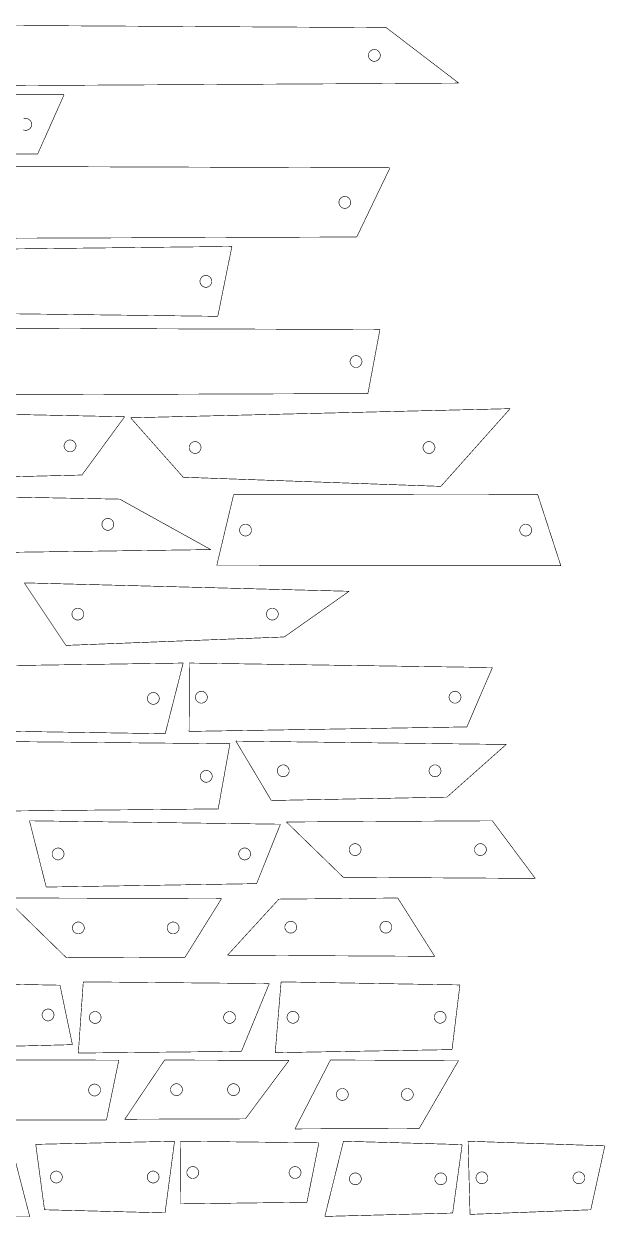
# Model space of a CAD drawing. Extents: x 0 to 51.8, y 1.6 to 26.8.
# Drawn here: x 41.64 to 51.81, y 4.63 to 25.53 of the extents above; entities that cross this region are included whole.
import ezdxf

# ---------------------------------------------------------------- set-up
doc = ezdxf.new("R2010")
doc.units = 0
doc.layers.get('0').update_dxf_attribs({"linetype": 'CONTINUOUS'})

msp = doc.modelspace()

# ---------------------------------------------------------------- linework, layer by layer
at = {"color": 0, "const_width": 0.01042}
for points in [[(37.5144, 25.5282), (47.9794, 25.4671)], [(47.9794, 25.4671), (49.2494, 24.4958)], [(38.3537, 24.4347), (49.2494, 24.4958)], [(32.7944, 24.3306), (42.3382, 24.2912)], [(42.3382, 24.2912), (41.8767, 23.254)], [(41.6278, 23.8686), (41.6582, 23.8768), (41.6683, 23.8768), (41.6783, 23.8768), (41.7089, 23.8686), (41.7419, 23.8463), (41.7643, 23.8132), (41.7725, 23.7828), (41.7725, 23.7726), (41.7725, 23.7726), (41.7725, 23.7625), (41.7643, 23.7321), (41.7419, 23.699), (41.7089, 23.6767), (41.6783, 23.6685), (41.6683, 23.6685), (41.6582, 23.6685), (41.6278, 23.6767)], [(32.3557, 23.2147), (41.8767, 23.254)], [(38.8876, 23.0429), (48.0451, 23.0124)], [(48.0451, 23.0124), (47.4626, 21.8004)], [(38.8429, 21.7699), (47.4626, 21.8004)], [(36.5687, 21.5357), (45.2774, 21.6353)], [(45.2774, 21.6353), (45.0296, 20.411)], [(37.0062, 20.5106), (45.0296, 20.411)], [(40.1518, 20.2056), (47.8688, 20.1793)], [(47.8688, 20.1793), (47.6587, 19.0587)], [(40.1689, 19.0324), (47.6587, 19.0587)], [(36.4924, 18.7938), (43.3996, 18.6525)], [(43.3996, 18.6525), (42.6517, 17.6314)], [(43.5038, 18.6339), (50.1482, 18.7938)], [(43.5038, 18.6339), (44.4246, 17.5926)], [(50.1482, 18.7938), (48.9356, 17.4328)], [(36.8404, 17.4901), (42.6517, 17.6314)], [(44.4246, 17.5926), (48.9356, 17.4328)], [(38.9819, 17.2918), (43.3132, 17.2089)], [(43.3132, 17.2089), (44.9076, 16.3254)], [(45.3072, 17.2867), (45.0118, 16.0468)], [(45.3072, 17.2867), (50.63, 17.2918)], [(50.63, 17.2918), (51.0368, 16.0417)], [(38.8225, 16.2425), (44.9076, 16.3254)], [(45.0118, 16.0468), (51.0368, 16.0417)], [(41.6415, 15.7429), (47.3299, 15.5953)], [(41.6415, 15.7429), (42.3717, 14.6475)], [(47.3299, 15.5953), (46.1935, 14.7951)], [(42.3717, 14.6475), (46.1935, 14.7951)], [(39.0771, 14.2601), (44.424, 14.3381)], [(44.424, 14.3381), (44.1097, 13.1005)], [(44.5346, 14.3381), (44.5282, 13.1411)], [(44.5346, 14.3381), (49.8381, 14.2594)], [(49.8381, 14.2594), (49.3915, 13.2197)], [(39.1257, 13.1783), (44.1097, 13.1005)], [(44.5282, 13.1411), (49.3915, 13.2197)], [(40.526, 12.9709), (45.2426, 12.9245)], [(45.3468, 12.9709), (50.0797, 12.9124)], [(45.3468, 12.9709), (45.9675, 11.9312)], [(45.2426, 12.9245), (45.0368, 11.784)], [(50.0797, 12.9124), (49.0414, 11.9897)], [(45.9675, 11.9312), (49.0414, 11.9897)], [(40.4365, 11.7376), (45.0368, 11.784)], [(41.7326, 11.5753), (46.1264, 11.5156)], [(41.7326, 11.5753), (42.0261, 10.4149)], [(46.1264, 11.5156), (45.709, 10.4746)], [(46.2306, 11.5547), (49.8365, 11.5753)], [(46.2306, 11.5547), (47.2265, 10.5864)], [(49.8365, 11.5753), (50.5887, 10.5659)], [(42.0261, 10.4149), (45.709, 10.4746)], [(47.2265, 10.5864), (50.5887, 10.5659)], [(41.3071, 10.2233), (45.0964, 10.2135)], [(41.3071, 10.2233), (42.3804, 9.17567)], [(45.0964, 10.2135), (44.4568, 9.18544)], [(46.0994, 10.2031), (45.2006, 9.22136)], [(46.0994, 10.2031), (48.1808, 10.2233)], [(48.1808, 10.2233), (48.8279, 9.20111)], [(45.2006, 9.22136), (48.8279, 9.20111)], [(42.3804, 9.17567), (44.4568, 9.18544)], [(39.1349, 8.75418), (42.2671, 8.69586)], [(42.2671, 8.69586), (42.4844, 7.65457)], [(42.6749, 8.75418), (42.5886, 7.50738)], [(42.6749, 8.75418), (45.9315, 8.72407)], [(45.9315, 8.72407), (45.4444, 7.53749)], [(46.1382, 8.75418), (46.0357, 7.51417)], [(46.1382, 8.75418), (49.2692, 8.70068)], [(49.2692, 8.70068), (49.1314, 7.56765)], [(40.2375, 7.59625), (42.4844, 7.65457)], [(42.5886, 7.50738), (45.4444, 7.53749)], [(46.0357, 7.51417), (49.1314, 7.56765)], [(40.4207, 7.3851), (43.2975, 7.38319)], [(43.2975, 7.38319), (43.0807, 6.33649)], [(44.0985, 7.3851), (43.4017, 6.34814)], [(44.0985, 7.3851), (46.2771, 7.37831)], [(46.2771, 7.37831), (45.5136, 6.35499)], [(47.0022, 7.3851), (46.3812, 6.17904)], [(47.0022, 7.3851), (49.2457, 7.37668)], [(49.2457, 7.37668), (48.5568, 6.18744)], [(40.9985, 6.33453), (43.0807, 6.33649)], [(43.4017, 6.34814), (45.5136, 6.35499)], [(46.3812, 6.17904), (48.5568, 6.18744)], [(41.396, 5.96268), (41.7386, 4.63921)], [(41.8428, 5.90847), (44.2729, 5.96306)], [(41.8428, 5.90847), (41.9958, 4.76281)], [(44.2729, 5.96306), (44.1069, 4.70822)], [(44.3771, 5.96306), (46.8004, 5.93511)], [(44.3771, 5.96306), (44.3837, 4.86649)], [(46.8004, 5.93511), (46.5915, 4.89447)], [(47.2304, 5.96306), (46.9046, 4.64615)], [(47.2304, 5.96306), (49.3086, 5.90429)], [(49.3086, 5.90429), (49.1421, 4.70497)], [(49.4128, 5.96306), (51.8064, 5.88206)], [(49.4128, 5.96306), (49.4461, 4.68158)], [(51.8064, 5.88206), (51.5607, 4.76264)], [(44.3837, 4.86649), (46.5915, 4.89447)], [(39.6424, 4.63878), (41.7386, 4.63921)], [(41.9958, 4.76281), (44.1069, 4.70822)], [(46.9046, 4.64615), (49.1421, 4.70497)], [(49.4461, 4.68158), (51.5607, 4.76264)]]:
    msp.add_lwpolyline(points, dxfattribs=at)
for points in [[(47.8753, 24.9814), (47.8753, 24.9714), (47.8671, 24.941), (47.8447, 24.9078), (47.8117, 24.8854), (47.7813, 24.8772), (47.7711, 24.8772), (47.761, 24.8772), (47.7306, 24.8854), (47.6975, 24.9078), (47.6751, 24.941), (47.6669, 24.9714), (47.6669, 24.9814), (47.6669, 24.9915), (47.6751, 25.0221), (47.6975, 25.0551), (47.7306, 25.0775), (47.761, 25.0856), (47.7711, 25.0856), (47.7813, 25.0856), (47.8117, 25.0775), (47.8447, 25.0551), (47.8671, 25.0221), (47.8753, 24.9915), (47.8753, 24.9814)], [(47.3585, 22.4064), (47.3585, 22.3963), (47.3503, 22.3658), (47.3279, 22.3328), (47.2949, 22.3104), (47.2644, 22.3022), (47.2543, 22.3022), (47.2442, 22.3022), (47.2137, 22.3104), (47.1806, 22.3328), (47.1582, 22.3658), (47.1501, 22.3963), (47.1501, 22.4064), (47.1501, 22.4165), (47.1582, 22.4469), (47.1806, 22.48), (47.2137, 22.5024), (47.2442, 22.5106), (47.2543, 22.5106), (47.2644, 22.5106), (47.2949, 22.5024), (47.3279, 22.48), (47.3503, 22.4469), (47.3585, 22.4165), (47.3585, 22.4064)], [(44.9254, 21.0231), (44.9254, 21.0131), (44.9172, 20.9826), (44.8949, 20.9494), (44.8618, 20.9271), (44.8314, 20.9189), (44.8212, 20.9189), (44.8111, 20.9189), (44.7807, 20.9271), (44.7476, 20.9494), (44.7253, 20.9826), (44.7171, 21.0131), (44.7171, 21.0231), (44.7171, 21.0332), (44.7253, 21.0637), (44.7476, 21.0968), (44.7807, 21.1192), (44.8111, 21.1272), (44.8212, 21.1272), (44.8314, 21.1272), (44.8618, 21.1192), (44.8949, 21.0968), (44.9172, 21.0637), (44.9254, 21.0332), (44.9254, 21.0231)], [(47.5546, 19.619), (47.5546, 19.6089), (47.5464, 19.5785), (47.524, 19.5454), (47.491, 19.5231), (47.4606, 19.5149), (47.4504, 19.5149), (47.4403, 19.5149), (47.4099, 19.5231), (47.3768, 19.5454), (47.3544, 19.5785), (47.3462, 19.6089), (47.3462, 19.619), (47.3462, 19.6292), (47.3544, 19.6596), (47.3768, 19.6926), (47.4099, 19.715), (47.4403, 19.7232), (47.4504, 19.7232), (47.4606, 19.7232), (47.491, 19.715), (47.524, 19.6926), (47.5464, 19.6596), (47.5546, 19.6292), (47.5546, 19.619)], [(42.5475, 18.1419), (42.5475, 18.1319), (42.5393, 18.1014), (42.5169, 18.0683), (42.4839, 18.046), (42.4535, 18.0378), (42.4433, 18.0378), (42.4332, 18.0378), (42.4028, 18.046), (42.3697, 18.0683), (42.3474, 18.1014), (42.3392, 18.1319), (42.3392, 18.1419), (42.3392, 18.1521), (42.3474, 18.1825), (42.3697, 18.2157), (42.4028, 18.2381), (42.4332, 18.2461), (42.4433, 18.2461), (42.4535, 18.2461), (42.4839, 18.2381), (42.5169, 18.2157), (42.5393, 18.1825), (42.5475, 18.1521), (42.5475, 18.1419)], [(44.7371, 18.1133), (44.7371, 18.1032), (44.7289, 18.0728), (44.7065, 18.0397), (44.6733, 18.0174), (44.6429, 18.0092), (44.6329, 18.0092), (44.6228, 18.0092), (44.5922, 18.0174), (44.5592, 18.0397), (44.5368, 18.0728), (44.5288, 18.1032), (44.5288, 18.1133), (44.5288, 18.1235), (44.5368, 18.1539), (44.5592, 18.1869), (44.5922, 18.2093), (44.6228, 18.2175), (44.6329, 18.2175), (44.6429, 18.2175), (44.6733, 18.2093), (44.7065, 18.1869), (44.7289, 18.1539), (44.7371, 18.1235), (44.7371, 18.1133)], [(48.8314, 18.1133), (48.8314, 18.1032), (48.8232, 18.0728), (48.8008, 18.0397), (48.7676, 18.0174), (48.7372, 18.0092), (48.7272, 18.0092), (48.7171, 18.0092), (48.6865, 18.0174), (48.6535, 18.0397), (48.6311, 18.0728), (48.6231, 18.1032), (48.6231, 18.1133), (48.6231, 18.1235), (48.6311, 18.1539), (48.6535, 18.1869), (48.6865, 18.2093), (48.7171, 18.2175), (48.7272, 18.2175), (48.7372, 18.2175), (48.7676, 18.2093), (48.8008, 18.1869), (48.8232, 18.1539), (48.8314, 18.1235), (48.8314, 18.1133)], [(43.209, 16.7672), (43.209, 16.7571), (43.2008, 16.7267), (43.1785, 16.6936), (43.1454, 16.6712), (43.115, 16.6631), (43.1049, 16.6631), (43.0947, 16.6631), (43.0643, 16.6712), (43.0313, 16.6936), (43.0089, 16.7267), (43.0007, 16.7571), (43.0007, 16.7672), (43.0007, 16.7774), (43.0089, 16.8078), (43.0313, 16.8408), (43.0643, 16.8632), (43.0947, 16.8714), (43.1049, 16.8714), (43.115, 16.8714), (43.1454, 16.8632), (43.1785, 16.8408), (43.2008, 16.8078), (43.209, 16.7774), (43.209, 16.7672)], [(45.6197, 16.6668), (45.6197, 16.6567), (45.6115, 16.6262), (45.5892, 16.5932), (45.5561, 16.5708), (45.5257, 16.5626), (45.5156, 16.5626), (45.5054, 16.5626), (45.475, 16.5708), (45.4419, 16.5932), (45.4196, 16.6262), (45.4114, 16.6567), (45.4114, 16.6668), (45.4114, 16.6769), (45.4196, 16.7074), (45.4419, 16.7404), (45.475, 16.7628), (45.5054, 16.771), (45.5156, 16.771), (45.5257, 16.771), (45.5561, 16.7628), (45.5892, 16.7404), (45.6115, 16.7074), (45.6197, 16.6769), (45.6197, 16.6668)], [(50.5258, 16.6668), (50.5258, 16.6567), (50.5176, 16.6262), (50.4953, 16.5932), (50.4622, 16.5708), (50.4318, 16.5626), (50.4217, 16.5626), (50.4115, 16.5626), (50.3811, 16.5708), (50.3481, 16.5932), (50.3257, 16.6262), (50.3175, 16.6567), (50.3175, 16.6668), (50.3175, 16.6769), (50.3257, 16.7074), (50.3481, 16.7404), (50.3811, 16.7628), (50.4115, 16.771), (50.4217, 16.771), (50.4318, 16.771), (50.4622, 16.7628), (50.4953, 16.7404), (50.5176, 16.7074), (50.5258, 16.6769), (50.5258, 16.6668)], [(42.6842, 15.1951), (42.6842, 15.1851), (42.676, 15.1547), (42.6536, 15.1215), (42.6206, 15.0992), (42.59, 15.091), (42.58, 15.091), (42.5699, 15.091), (42.5394, 15.0992), (42.5062, 15.1215), (42.4839, 15.1547), (42.4758, 15.1851), (42.4758, 15.1951), (42.4758, 15.2054), (42.4839, 15.2358), (42.5062, 15.2689), (42.5394, 15.2912), (42.5699, 15.2993), (42.58, 15.2993), (42.59, 15.2993), (42.6206, 15.2912), (42.6536, 15.2689), (42.676, 15.2358), (42.6842, 15.2054), (42.6842, 15.1951)], [(46.0893, 15.1951), (46.0893, 15.1851), (46.0811, 15.1547), (46.0588, 15.1215), (46.0256, 15.0992), (45.9951, 15.091), (45.9851, 15.091), (45.975, 15.091), (45.9444, 15.0992), (45.9114, 15.1215), (45.889, 15.1547), (45.881, 15.1851), (45.881, 15.1951), (45.881, 15.2054), (45.889, 15.2358), (45.9114, 15.2689), (45.9444, 15.2912), (45.975, 15.2993), (45.9851, 15.2993), (45.9951, 15.2993), (46.0256, 15.2912), (46.0588, 15.2689), (46.0811, 15.2358), (46.0893, 15.2054), (46.0893, 15.1951)], [(44.0056, 13.7192), (44.0056, 13.7092), (43.9974, 13.6787), (43.975, 13.6456), (43.9419, 13.6233), (43.9115, 13.6151), (43.9014, 13.6151), (43.8912, 13.6151), (43.8608, 13.6233), (43.8276, 13.6456), (43.8053, 13.6787), (43.7972, 13.7092), (43.7972, 13.7192), (43.7972, 13.7294), (43.8053, 13.7598), (43.8276, 13.7929), (43.8608, 13.8153), (43.8912, 13.8234), (43.9014, 13.8234), (43.9115, 13.8234), (43.9419, 13.8153), (43.975, 13.7929), (43.9974, 13.7598), (44.0056, 13.7294), (44.0056, 13.7192)], [(44.8471, 13.7396), (44.8471, 13.7295), (44.8389, 13.6991), (44.8165, 13.666), (44.7835, 13.6436), (44.7529, 13.6354), (44.7429, 13.6354), (44.7328, 13.6354), (44.7024, 13.6436), (44.6692, 13.666), (44.6468, 13.6991), (44.6388, 13.7295), (44.6388, 13.7396), (44.6388, 13.7497), (44.6468, 13.7802), (44.6692, 13.8133), (44.7024, 13.8356), (44.7328, 13.8438), (44.7429, 13.8438), (44.7529, 13.8438), (44.7835, 13.8356), (44.8165, 13.8133), (44.8389, 13.7802), (44.8471, 13.7497), (44.8471, 13.7396)], [(49.2874, 13.7396), (49.2874, 13.7295), (49.2792, 13.6991), (49.2568, 13.666), (49.2238, 13.6436), (49.1932, 13.6354), (49.1832, 13.6354), (49.1731, 13.6354), (49.1426, 13.6436), (49.1094, 13.666), (49.0871, 13.6991), (49.079, 13.7295), (49.079, 13.7396), (49.079, 13.7497), (49.0871, 13.7802), (49.1094, 13.8133), (49.1426, 13.8356), (49.1731, 13.8438), (49.1832, 13.8438), (49.1932, 13.8438), (49.2238, 13.8356), (49.2568, 13.8133), (49.2792, 13.7802), (49.2874, 13.7497), (49.2874, 13.7396)], [(46.28, 12.4511), (46.28, 12.441), (46.2718, 12.4105), (46.2494, 12.3774), (46.2163, 12.3551), (46.1858, 12.3469), (46.1758, 12.3469), (46.1657, 12.3469), (46.1351, 12.3551), (46.1021, 12.3774), (46.0797, 12.4105), (46.0717, 12.441), (46.0717, 12.4511), (46.0717, 12.4612), (46.0797, 12.4916), (46.1021, 12.5247), (46.1351, 12.5471), (46.1657, 12.5552), (46.1758, 12.5552), (46.1858, 12.5552), (46.2163, 12.5471), (46.2494, 12.5247), (46.2718, 12.4916), (46.28, 12.4612), (46.28, 12.4511)], [(48.9372, 12.4511), (48.9372, 12.441), (48.929, 12.4105), (48.9068, 12.3774), (48.8736, 12.3551), (48.8432, 12.3469), (48.8331, 12.3469), (48.8229, 12.3469), (48.7925, 12.3551), (48.7594, 12.3774), (48.7371, 12.4105), (48.7289, 12.441), (48.7289, 12.4511), (48.7289, 12.4612), (48.7371, 12.4916), (48.7594, 12.5247), (48.7925, 12.5471), (48.8229, 12.5552), (48.8331, 12.5552), (48.8432, 12.5552), (48.8736, 12.5471), (48.9068, 12.5247), (48.929, 12.4916), (48.9372, 12.4612), (48.9372, 12.4511)], [(44.9326, 12.3542), (44.9326, 12.3441), (44.9244, 12.3137), (44.9021, 12.2806), (44.869, 12.2583), (44.8386, 12.2501), (44.8285, 12.2501), (44.8183, 12.2501), (44.7879, 12.2583), (44.7547, 12.2806), (44.7324, 12.3137), (44.7243, 12.3441), (44.7243, 12.3542), (44.7243, 12.3644), (44.7324, 12.3948), (44.7547, 12.4279), (44.7879, 12.4503), (44.8183, 12.4584), (44.8285, 12.4584), (44.8386, 12.4584), (44.869, 12.4503), (44.9021, 12.4279), (44.9244, 12.3948), (44.9326, 12.3644), (44.9326, 12.3542)], [(42.3386, 10.9951), (42.3386, 10.985), (42.3304, 10.9545), (42.3081, 10.9214), (42.275, 10.8991), (42.2446, 10.8909), (42.2344, 10.8909), (42.2243, 10.8909), (42.1939, 10.8991), (42.1607, 10.9214), (42.1383, 10.9545), (42.1303, 10.985), (42.1303, 10.9951), (42.1303, 11.0052), (42.1383, 11.0356), (42.1607, 11.0687), (42.1939, 11.0911), (42.2243, 11.0992), (42.2344, 11.0992), (42.2446, 11.0992), (42.275, 11.0911), (42.3081, 11.0687), (42.3304, 11.0356), (42.3386, 11.0052), (42.3386, 10.9951)], [(45.6049, 10.9951), (45.6049, 10.985), (45.5967, 10.9545), (45.5744, 10.9214), (45.5412, 10.8991), (45.5108, 10.8909), (45.5007, 10.8909), (45.4906, 10.8909), (45.4601, 10.8991), (45.4271, 10.9214), (45.4047, 10.9545), (45.3965, 10.985), (45.3965, 10.9951), (45.3965, 11.0052), (45.4047, 11.0356), (45.4271, 11.0687), (45.4601, 11.0911), (45.4906, 11.0992), (45.5007, 11.0992), (45.5108, 11.0992), (45.5412, 11.0911), (45.5744, 11.0687), (45.5967, 11.0356), (45.6049, 11.0052), (45.6049, 10.9951)], [(47.539, 11.0706), (47.539, 11.0605), (47.5308, 11.0301), (47.5085, 10.997), (47.4754, 10.9746), (47.445, 10.9664), (47.4349, 10.9664), (47.4247, 10.9664), (47.3943, 10.9746), (47.3611, 10.997), (47.3387, 11.0301), (47.3307, 11.0605), (47.3307, 11.0706), (47.3307, 11.0807), (47.3387, 11.1112), (47.3611, 11.1443), (47.3943, 11.1666), (47.4247, 11.1747), (47.4349, 11.1747), (47.445, 11.1747), (47.4754, 11.1666), (47.5085, 11.1443), (47.5308, 11.1112), (47.539, 11.0807), (47.539, 11.0706)], [(49.7324, 11.0706), (49.7324, 11.0605), (49.7242, 11.0301), (49.7018, 10.997), (49.6686, 10.9746), (49.6382, 10.9664), (49.6282, 10.9664), (49.6181, 10.9664), (49.5875, 10.9746), (49.5544, 10.997), (49.5321, 11.0301), (49.524, 11.0605), (49.524, 11.0706), (49.524, 11.0807), (49.5321, 11.1112), (49.5544, 11.1443), (49.5875, 11.1666), (49.6181, 11.1747), (49.6282, 11.1747), (49.6382, 11.1747), (49.6686, 11.1666), (49.7018, 11.1443), (49.7242, 11.1112), (49.7324, 11.0807), (49.7324, 11.0706)], [(42.6929, 9.69949), (42.6929, 9.6894), (42.6847, 9.65896), (42.6624, 9.62587), (42.6293, 9.60351), (42.5989, 9.59532), (42.5887, 9.59532), (42.5786, 9.59532), (42.5482, 9.60351), (42.5151, 9.62587), (42.4928, 9.65896), (42.4846, 9.6894), (42.4846, 9.69949), (42.4846, 9.70964), (42.4928, 9.74007), (42.5151, 9.77317), (42.5482, 9.79551), (42.5786, 9.80365), (42.5887, 9.80365), (42.5989, 9.80365), (42.6293, 9.79551), (42.6624, 9.77317), (42.6847, 9.74007), (42.6929, 9.70964), (42.6929, 9.69949)], [(44.3526, 9.69949), (44.3526, 9.6894), (44.3444, 9.65896), (44.3221, 9.62587), (44.289, 9.60351), (44.2586, 9.59532), (44.2485, 9.59532), (44.2383, 9.59532), (44.2079, 9.60351), (44.1749, 9.62587), (44.1525, 9.65896), (44.1443, 9.6894), (44.1443, 9.69949), (44.1443, 9.70964), (44.1525, 9.74007), (44.1749, 9.77317), (44.2079, 9.79551), (44.2383, 9.80365), (44.2485, 9.80365), (44.2586, 9.80365), (44.289, 9.79551), (44.3221, 9.77317), (44.3444, 9.74007), (44.3526, 9.70964), (44.3526, 9.69949)], [(46.4119, 9.71218), (46.4119, 9.7021), (46.4038, 9.67165), (46.3814, 9.63857), (46.3483, 9.61621), (46.3179, 9.60801), (46.3078, 9.60801), (46.2976, 9.60801), (46.2672, 9.61621), (46.2342, 9.63857), (46.2118, 9.67165), (46.2036, 9.7021), (46.2036, 9.71218), (46.2036, 9.72233), (46.2118, 9.75276), (46.2342, 9.78586), (46.2672, 9.80821), (46.2976, 9.81635), (46.3078, 9.81635), (46.3179, 9.81635), (46.3483, 9.80821), (46.3814, 9.78586), (46.4038, 9.75276), (46.4119, 9.72233), (46.4119, 9.71218)], [(48.0767, 9.71218), (48.0767, 9.7021), (48.0685, 9.67165), (48.0461, 9.63857), (48.0131, 9.61621), (47.9826, 9.60801), (47.9725, 9.60801), (47.9624, 9.60801), (47.9319, 9.61621), (47.8987, 9.63857), (47.8765, 9.67165), (47.8683, 9.7021), (47.8683, 9.71218), (47.8683, 9.72233), (47.8765, 9.75276), (47.8987, 9.78586), (47.9319, 9.80821), (47.9624, 9.81635), (47.9725, 9.81635), (47.9826, 9.81635), (48.0131, 9.80821), (48.0461, 9.78586), (48.0685, 9.75276), (48.0767, 9.72233), (48.0767, 9.71218)], [(42.1629, 8.17524), (42.1629, 8.16515), (42.1547, 8.13471), (42.1325, 8.10161), (42.0993, 8.07926), (42.0689, 8.07107), (42.0588, 8.07107), (42.0486, 8.07107), (42.0182, 8.07926), (41.9851, 8.10161), (41.9628, 8.13471), (41.9546, 8.16515), (41.9546, 8.17524), (41.9546, 8.18539), (41.9628, 8.21582), (41.9851, 8.24892), (42.0182, 8.27126), (42.0486, 8.2794), (42.0588, 8.2794), (42.0689, 8.2794), (42.0993, 8.27126), (42.1325, 8.24892), (42.1547, 8.21582), (42.1629, 8.18539), (42.1629, 8.17524)], [(42.9874, 8.13075), (42.9874, 8.12067), (42.9792, 8.09022), (42.9568, 8.05712), (42.9238, 8.03478), (42.8933, 8.02658), (42.8832, 8.02658), (42.8731, 8.02658), (42.8426, 8.03478), (42.8096, 8.05712), (42.7872, 8.09022), (42.779, 8.12067), (42.779, 8.13075), (42.779, 8.1409), (42.7872, 8.17133), (42.8096, 8.20443), (42.8426, 8.22678), (42.8731, 8.23492), (42.8832, 8.23492), (42.8933, 8.23492), (42.9238, 8.22678), (42.9568, 8.20443), (42.9792, 8.17133), (42.9874, 8.1409), (42.9874, 8.13075)], [(45.3403, 8.13075), (45.3403, 8.12067), (45.3321, 8.09022), (45.3097, 8.05712), (45.2765, 8.03478), (45.2461, 8.02658), (45.2361, 8.02658), (45.226, 8.02658), (45.1954, 8.03478), (45.1624, 8.05712), (45.14, 8.09022), (45.1319, 8.12067), (45.1319, 8.13075), (45.1319, 8.1409), (45.14, 8.17133), (45.1624, 8.20443), (45.1954, 8.22678), (45.226, 8.23492), (45.2361, 8.23492), (45.2461, 8.23492), (45.2765, 8.22678), (45.3097, 8.20443), (45.3321, 8.17133), (45.3403, 8.1409), (45.3403, 8.13075)], [(46.4507, 8.13417), (46.4507, 8.12408), (46.4425, 8.09364), (46.4201, 8.06054), (46.3869, 8.03819), (46.3565, 8.03), (46.3465, 8.03), (46.3362, 8.03), (46.3058, 8.03819), (46.2728, 8.06054), (46.2504, 8.09364), (46.2424, 8.12408), (46.2424, 8.13417), (46.2424, 8.14432), (46.2504, 8.17475), (46.2728, 8.20785), (46.3058, 8.23019), (46.3362, 8.23833), (46.3465, 8.23833), (46.3565, 8.23833), (46.3869, 8.23019), (46.4201, 8.20785), (46.4425, 8.17475), (46.4507, 8.14432), (46.4507, 8.13417)], [(49.0272, 8.13417), (49.0272, 8.12408), (49.0192, 8.09364), (48.9968, 8.06054), (48.9636, 8.03819), (48.9332, 8.03), (48.9231, 8.03), (48.9129, 8.03), (48.8825, 8.03819), (48.8494, 8.06054), (48.8271, 8.09364), (48.8189, 8.12408), (48.8189, 8.13417), (48.8189, 8.14432), (48.8271, 8.17475), (48.8494, 8.20785), (48.8825, 8.23019), (48.9129, 8.23833), (48.9231, 8.23833), (48.9332, 8.23833), (48.9636, 8.23019), (48.9968, 8.20785), (49.0192, 8.17475), (49.0272, 8.14432), (49.0272, 8.13417)], [(42.9765, 6.85981), (42.9765, 6.84972), (42.9683, 6.81928), (42.946, 6.78618), (42.9129, 6.76383), (42.8825, 6.75564), (42.8724, 6.75564), (42.8622, 6.75564), (42.8318, 6.76383), (42.7986, 6.78618), (42.7762, 6.81928), (42.7682, 6.84972), (42.7682, 6.85981), (42.7682, 6.86996), (42.7762, 6.90039), (42.7986, 6.93349), (42.8318, 6.95583), (42.8622, 6.96397), (42.8724, 6.96397), (42.8825, 6.96397), (42.9129, 6.95583), (42.946, 6.93349), (42.9683, 6.90039), (42.9765, 6.86996), (42.9765, 6.85981)], [(44.411, 6.86664), (44.411, 6.85656), (44.4028, 6.82611), (44.3804, 6.79303), (44.3472, 6.77067), (44.3168, 6.76247), (44.3068, 6.76247), (44.2967, 6.76247), (44.2661, 6.77067), (44.2331, 6.79303), (44.2107, 6.82611), (44.2026, 6.85656), (44.2026, 6.86664), (44.2026, 6.87679), (44.2107, 6.90722), (44.2331, 6.94032), (44.2661, 6.96268), (44.2967, 6.97081), (44.3068, 6.97081), (44.3168, 6.97081), (44.3472, 6.96268), (44.3804, 6.94032), (44.4028, 6.90722), (44.411, 6.87679), (44.411, 6.86664)], [(45.4094, 6.86664), (45.4094, 6.85656), (45.4012, 6.82611), (45.3789, 6.79303), (45.3457, 6.77067), (45.3153, 6.76247), (45.3053, 6.76247), (45.2951, 6.76247), (45.2646, 6.77067), (45.2315, 6.79303), (45.2092, 6.82611), (45.2011, 6.85656), (45.2011, 6.86664), (45.2011, 6.87679), (45.2092, 6.90722), (45.2315, 6.94032), (45.2646, 6.96268), (45.2951, 6.97081), (45.3053, 6.97081), (45.3153, 6.97081), (45.3457, 6.96268), (45.3789, 6.94032), (45.4012, 6.90722), (45.4094, 6.87679), (45.4094, 6.86664)], [(47.3147, 6.78207), (47.3147, 6.77197), (47.3065, 6.74154), (47.2842, 6.70844), (47.2511, 6.68608), (47.2207, 6.6779), (47.2106, 6.6779), (47.2004, 6.6779), (47.17, 6.68608), (47.1369, 6.70844), (47.1146, 6.74154), (47.1064, 6.77197), (47.1064, 6.78207), (47.1064, 6.79221), (47.1146, 6.82264), (47.1369, 6.85574), (47.17, 6.8781), (47.2004, 6.88624), (47.2106, 6.88624), (47.2207, 6.88624), (47.2511, 6.8781), (47.2842, 6.85574), (47.3065, 6.82264), (47.3147, 6.79221), (47.3147, 6.78207)], [(48.4526, 6.78207), (48.4526, 6.77197), (48.4444, 6.74154), (48.4221, 6.70844), (48.3889, 6.68608), (48.3585, 6.6779), (48.3485, 6.6779), (48.3383, 6.6779), (48.3078, 6.68608), (48.2747, 6.70844), (48.2524, 6.74154), (48.2443, 6.77197), (48.2443, 6.78207), (48.2443, 6.79221), (48.2524, 6.82264), (48.2747, 6.85574), (48.3078, 6.8781), (48.3383, 6.88624), (48.3485, 6.88624), (48.3585, 6.88624), (48.3889, 6.8781), (48.4221, 6.85574), (48.4444, 6.82264), (48.4526, 6.79221), (48.4526, 6.78207)], [(42.3083, 5.33567), (42.3083, 5.32557), (42.3001, 5.29514), (42.2778, 5.26204), (42.2447, 5.23969), (42.2143, 5.2315), (42.2042, 5.2315), (42.194, 5.2315), (42.1636, 5.23969), (42.1304, 5.26204), (42.1082, 5.29514), (42.1, 5.32557), (42.1, 5.33567), (42.1, 5.34581), (42.1082, 5.37625), (42.1304, 5.40935), (42.1636, 5.43169), (42.194, 5.43983), (42.2042, 5.43983), (42.2143, 5.43983), (42.2447, 5.43169), (42.2778, 5.40935), (42.3001, 5.37625), (42.3083, 5.34581), (42.3083, 5.33567)], [(44.0028, 5.33567), (44.0028, 5.32557), (43.9946, 5.29514), (43.9722, 5.26204), (43.9392, 5.23969), (43.9087, 5.2315), (43.8986, 5.2315), (43.8885, 5.2315), (43.8581, 5.23969), (43.825, 5.26204), (43.8026, 5.29514), (43.7944, 5.32557), (43.7944, 5.33567), (43.7944, 5.34581), (43.8026, 5.37625), (43.825, 5.40935), (43.8581, 5.43169), (43.8885, 5.43983), (43.8986, 5.43983), (43.9087, 5.43983), (43.9392, 5.43169), (43.9722, 5.40935), (43.9946, 5.37625), (44.0028, 5.34581), (44.0028, 5.33567)], [(44.6962, 5.41476), (44.6962, 5.40468), (44.6881, 5.37424), (44.6657, 5.34115), (44.6325, 5.31879), (44.6021, 5.3106), (44.5921, 5.3106), (44.5818, 5.3106), (44.5514, 5.31879), (44.5183, 5.34115), (44.496, 5.37424), (44.4879, 5.40468), (44.4879, 5.41476), (44.4879, 5.42492), (44.496, 5.45535), (44.5183, 5.48844), (44.5514, 5.51079), (44.5818, 5.51893), (44.5921, 5.51893), (44.6021, 5.51893), (44.6325, 5.51079), (44.6657, 5.48844), (44.6881, 5.45535), (44.6962, 5.42492), (44.6962, 5.41476)], [(46.4874, 5.41476), (46.4874, 5.40468), (46.4792, 5.37424), (46.4568, 5.34115), (46.4238, 5.31879), (46.3933, 5.3106), (46.3832, 5.3106), (46.3731, 5.3106), (46.3426, 5.31879), (46.3096, 5.34115), (46.2872, 5.37424), (46.279, 5.40468), (46.279, 5.41476), (46.279, 5.42492), (46.2872, 5.45535), (46.3096, 5.48844), (46.3426, 5.51079), (46.3731, 5.51893), (46.3832, 5.51893), (46.3933, 5.51893), (46.4238, 5.51079), (46.4568, 5.48844), (46.4792, 5.45535), (46.4874, 5.42492), (46.4874, 5.41476)], [(47.5429, 5.30464), (47.5429, 5.29454), (47.5347, 5.26411), (47.5124, 5.23101), (47.4793, 5.20865), (47.4489, 5.20047), (47.4388, 5.20047), (47.4286, 5.20047), (47.3982, 5.20865), (47.3651, 5.23101), (47.3428, 5.26411), (47.3346, 5.29454), (47.3346, 5.30464), (47.3346, 5.31478), (47.3428, 5.34521), (47.3651, 5.37831), (47.3982, 5.40067), (47.4286, 5.40881), (47.4388, 5.40881), (47.4489, 5.40881), (47.4793, 5.40067), (47.5124, 5.37831), (47.5347, 5.34521), (47.5429, 5.31478), (47.5429, 5.30464)], [(49.0379, 5.30464), (49.0379, 5.29454), (49.0297, 5.26411), (49.0075, 5.23101), (48.9743, 5.20865), (48.9439, 5.20047), (48.9338, 5.20047), (48.9236, 5.20047), (48.8932, 5.20865), (48.8601, 5.23101), (48.8378, 5.26411), (48.8296, 5.29454), (48.8296, 5.30464), (48.8296, 5.31478), (48.8378, 5.34521), (48.8601, 5.37831), (48.8932, 5.40067), (48.9236, 5.40881), (48.9338, 5.40881), (48.9439, 5.40881), (48.9743, 5.40067), (49.0075, 5.37831), (49.0297, 5.34521), (49.0379, 5.31478), (49.0379, 5.30464)], [(49.7586, 5.32232), (49.7586, 5.31222), (49.7504, 5.28179), (49.7281, 5.24869), (49.695, 5.22635), (49.6644, 5.21815), (49.6544, 5.21815), (49.6443, 5.21815), (49.6139, 5.22635), (49.5807, 5.24869), (49.5583, 5.28179), (49.5503, 5.31222), (49.5503, 5.32232), (49.5503, 5.33247), (49.5583, 5.3629), (49.5807, 5.396), (49.6139, 5.41835), (49.6443, 5.42649), (49.6544, 5.42649), (49.6644, 5.42649), (49.695, 5.41835), (49.7281, 5.396), (49.7504, 5.3629), (49.7586, 5.33247), (49.7586, 5.32232)], [(51.4565, 5.32232), (51.4565, 5.31222), (51.4483, 5.28179), (51.426, 5.24869), (51.3929, 5.22635), (51.3625, 5.21815), (51.3524, 5.21815), (51.3422, 5.21815), (51.3118, 5.22635), (51.2788, 5.24869), (51.2564, 5.28179), (51.2482, 5.31222), (51.2482, 5.32232), (51.2482, 5.33247), (51.2564, 5.3629), (51.2788, 5.396), (51.3118, 5.41835), (51.3422, 5.42649), (51.3524, 5.42649), (51.3625, 5.42649), (51.3929, 5.41835), (51.426, 5.396), (51.4483, 5.3629), (51.4565, 5.33247), (51.4565, 5.32232)]]:
    msp.add_lwpolyline(points, close=True, dxfattribs=at)

doc.saveas('drawing.dxf')
